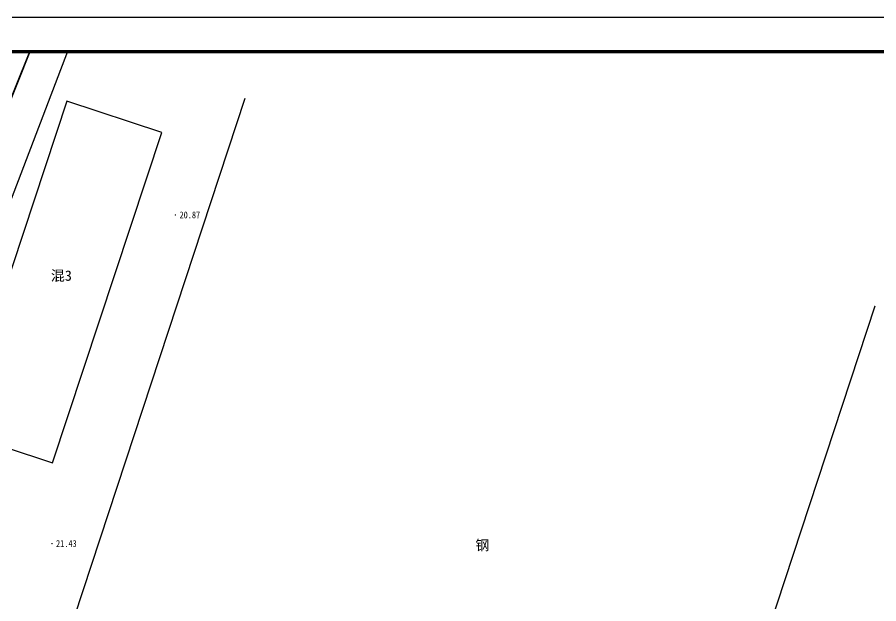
# Model space of a CAD drawing. Extents: x 423070 to 423610, y 3455986 to 3456411.
# Drawn here: x 423301.1 to 423426.2, y 3456294 to 3456379.2 of the extents above; entities that cross this region are included whole.
import ezdxf
from ezdxf.enums import TextEntityAlignment as Align

# ---------------------------------------------------------------- set-up
doc = ezdxf.new("R2010")
doc.units = 0
doc.header["$LTSCALE"] = 0.5
doc.layers.get('0').update_dxf_attribs({"linetype": 'CONTINUOUS'})
for name, color, linetype in [('0 - 新建建筑', 7, 'CONTINUOUS'), ('GCD', 1, 'CONTINUOUS'), ('JMD', 6, 'CONTINUOUS'), ('TK', 7, 'CONTINUOUS')]:
    doc.layers.add(name, color=color, linetype=linetype)
doc.styles.add('宋体', font='')
doc.styles.add('正等线体', font='simhei.ttf')
doc.styles.get('宋体').set_extended_font_data('SimSun')
doc.linetypes.add('444', pattern='A,4.5,[145,AAA.SHX,S=1,R=0,X=0,Y=1],4.5,-0.5,[146,AAA.SHX,S=1,R=0,X=0,Y=0],-0.5', length=10)

# ---------------------------------------------------------------- blocks, each defined once
blk = doc.blocks.new('GC200')
at = {"linetype": 'Continuous', "const_width": 0.2, "flags": 128}
blk.add_lwpolyline([(-0.1, 0, 1), (0.1, 0, 1)], format="xyb", close=True, dxfattribs=at)
blk = doc.blocks.new('DX QQ')
at = {"layer": 'JMD', "color": 250, "linetype": '444', "flags": 128}
blk.add_lwpolyline([(423275.42, 3456306.08), (423297.61, 3456360.97), (423302.92, 3456374.23)], dxfattribs=at)
at = {"layer": 'JMD', "color": 250, "linetype": 'Continuous', "flags": 128}
for points in [[(423308.37, 3456374.23), (423287.74, 3456320.3), (423282.13, 3456322.67), (423302.9, 3456374.23)], [(423334.11, 3456367.42), (423304.38, 3456277.04), (423395.96, 3456246.91), (423425.7, 3456337.3)]]:
    blk.add_lwpolyline(points, dxfattribs=at)
blk.add_lwpolyline([(423308.27, 3456367.04), (423292.4, 3456319.06), (423306.2, 3456314.49), (423322.08, 3456362.47)], close=True, dxfattribs=at)
at = {"layer": 'GCD', "color": 250, "linetype": 'Continuous'}
ref = blk.add_blockref('GC200', (423324.04, 3456350.51, 20.87), dxfattribs=dict(at, xscale=0.5, yscale=0.5, zscale=0.5))
ref.add_attrib('height', '20.87', dxfattribs={"linetype": 'Continuous', "height": 1, "style": '正等线体', "width": 0.8}).set_placement((423324.64, 3456350.51, 20.87), align=Align.MIDDLE_LEFT)
ref = blk.add_blockref('GC200', (423306.1, 3456302.77, 21.43), dxfattribs=dict(at, xscale=0.5, yscale=0.5, zscale=0.5))
ref.add_attrib('height', '21.43', dxfattribs={"linetype": 'Continuous', "height": 1, "style": '正等线体', "width": 0.8}).set_placement((423306.7, 3456302.77, 21.43), align=Align.MIDDLE_LEFT)
at = {"layer": 'JMD', "color": 250, "linetype": 'Continuous', "style": '宋体'}
for s, p in [('混3', (423307.46, 3456341.7)), ('钢', (423368.64, 3456302.56))]:
    blk.add_text(s, height=1.5, dxfattribs=at).set_placement(p, align=Align.MIDDLE)
blk = doc.blocks.new('GeYuanFrame_12758276', base_point=(20.09, 4.53))
at = {"layer": 'TK'}
blk.add_lwpolyline([(20.09, 4.53), (20.09, 598.53), (861.09, 598.53), (861.09, 4.53)], close=True, dxfattribs=at)
at = {"layer": 'TK', "const_width": 1}
blk.add_lwpolyline([(45.09, 588.53), (851.09, 588.53), (851.09, 14.53), (45.09, 14.53)], close=True, dxfattribs=at)

msp = doc.modelspace()

# ---------------------------------------------------------------- linework, layer by layer
at = {"layer": '0 - 新建建筑', "const_width": 0.1}
msp.add_lwpolyline([(423334.11, 3456367.42), (423304.38, 3456277.04), (423395.96, 3456246.91), (423425.7, 3456337.3)], dxfattribs=at)

# ---------------------------------------------------------------- block references
at = {"linetype": 'Continuous', "xscale": 0.5, "yscale": 0.5, "zscale": 0.5}
msp.add_blockref('GeYuanFrame_12758276', (423189.5, 3456082.23), dxfattribs=at)
at = {"linetype": 'Continuous'}
msp.add_blockref('DX QQ', (0, 0), dxfattribs=at)

doc.saveas('drawing.dxf')
